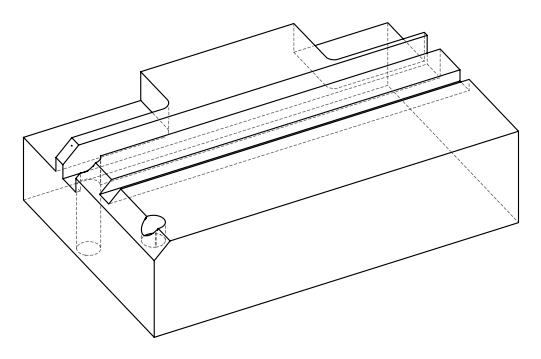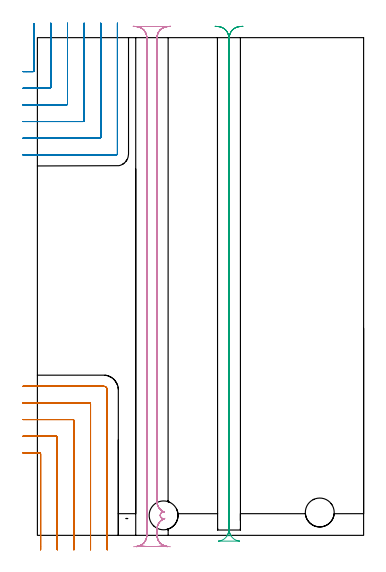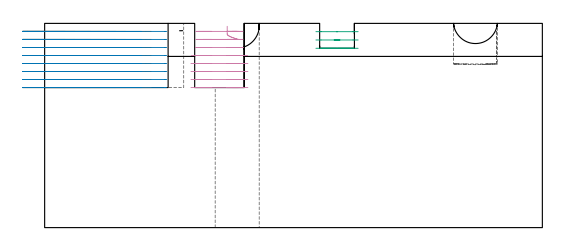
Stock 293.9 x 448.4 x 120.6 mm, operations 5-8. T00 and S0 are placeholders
(PLAN: 8 operations, 2 tool changes, 60.8 min)
(1 INDEXABLE_INSERT_DRILL_THROUGH_HOLE_FROM_SOLID | STEP1HOLE | NXT0302_023 | 0.5 min | 63962 mm3)
(2 INDEXABLE_INSERT_DRILL_BLIND_HOLE_FROM_SOLID | STEP1POCKET | NXT0302_023 | 0.11 min | 12780 mm3)
(3 AREA_MILL | FG_CHAMFER_SURFACE | UGT0205_001 | 1.15 min | 5968 mm3)
(4 AREA_MILL_1 | FG_CHAMFER_SURFACE_1 | UGT0205_001 | 9.2 min | 32323 mm3)
(5 MILL_CORNER_NOTCH_RECTANGULAR | CORNER_NOTCH_RECTANGULAR | UGT0201_094 | Follow Part, ap 5, ae 75% | 14.23 min | 395796 mm3)
(6 MILL_CORNER_NOTCH_RECTANGULAR_1 | CORNER_NOTCH_RECTANGULAR_1 | UGT0201_094 | Follow Part, ap 5, ae 75% | 13.64 min | 358754 mm3)
(7 MILL_RECTANGULAR_SLOT | SLOT_RECTANGULAR | UGT0201_094 | Follow Part, ap 5, ae 75% | 5.72 min | 131658 mm3)
(8 MILL_RECTANGULAR_SLOT_1 | SLOT_RECTANGULAR_1 | UGT0201_094 | Follow Part, ap 5, ae 75% | 16.27 min | 479994 mm3)
(TOOL NXT0302_023 | Index. Insert Drill 26mm [880-D2600L32-05] | D26 PA176 FL130 Z2)
(TOOL UGT0205_001 | Chamfer Mill 20 x 3 x 45 deg. | D20 FL50 Z2)
(TOOL UGT0201_094 | End mill 20 mm | D20 FL38 Z4)
(OP 5 MILL_CORNER_NOTCH_RECTANGULAR)
G17 G21 G94 G90
T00 M6
G54
G17 G0 G90 X2.9 Y-13. S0 M3
G43 Z130.6 H0
Z115.862
G94 G1 Y-10. F250.
Y73.306 F500.
G3 X1.906 Y74.3 R1.
G1 X-10.
X-13. F250.
G0 Z130.6
X17.9 Y-13.
Z115.862
G1 Y-10.
Y88.306 F500.
G3 X16.906 Y89.3 R1.
G1 X-10.
X-13. F250.
G0 Z130.6
X32.9 Y-13.
Z115.862
G1 Y-10.
Y103.305 F500.
G3 X31.905 Y104.3 R1.
G1 X-10.
X-13. F250.
G0 Z130.6
X47.9 Y-13.
Z115.862
G1 Y-10.
Y118.305 F500.
G3 X46.905 Y119.3 R1.
G1 X-10.
X-13. F250.
G0 Z130.6
X62.9 Y-13.
Z115.862
G1 Y-10.
Y131.1 F500.
G3 X59.7 Y134.3 R3.2
G1 X-10.
X-13. F250.
G0 Z130.6
X2.9 Y-13.
Z111.125
G1 Y-10.
Y73.306 F500.
G3 X1.906 Y74.3 R1.
G1 X-10.
X-13. F250.
G0 Z130.6
X17.9 Y-13.
Z111.125
G1 Y-10.
Y88.306 F500.
G3 X16.906 Y89.3 R1.
G1 X-10.
X-13. F250.
G0 Z130.6
X32.9 Y-13.
Z111.125
G1 Y-10.
Y103.305 F500.
G3 X31.905 Y104.3 R1.
G1 X-10.
X-13. F250.
G0 Z130.6
X47.9 Y-13.
Z111.125
G1 Y-10.
Y118.305 F500.
G3 X46.905 Y119.3 R1.
G1 X-10.
X-13. F250.
G0 Z130.6
X62.9 Y-13.
Z111.125
G1 Y-10.
Y131.1 F500.
G3 X59.7 Y134.3 R3.2
G1 X-10.
X-13. F250.
G0 Z130.6
X2.9 Y-13.
Z106.387
G1 Y-10.
Y73.306 F500.
G3 X1.906 Y74.3 R1.
G1 X-10.
X-13. F250.
G0 Z130.6
X17.9 Y-13.
Z106.387
G1 Y-10.
Y88.306 F500.
G3 X16.906 Y89.3 R1.
G1 X-10.
X-13. F250.
G0 Z130.6
X32.9 Y-13.
Z106.387
G1 Y-10.
Y103.305 F500.
G3 X31.905 Y104.3 R1.
G1 X-10.
X-13. F250.
G0 Z130.6
X47.9 Y-13.
Z106.387
G1 Y-10.
Y118.305 F500.
G3 X46.905 Y119.3 R1.
G1 X-10.
X-13. F250.
G0 Z130.6
X62.9 Y-13.
Z106.387
G1 Y-10.
Y131.1 F500.
G3 X59.7 Y134.3 R3.2
G1 X-10.
X-13. F250.
G0 Z130.6
X2.9 Y-13.
Z101.65
G1 Y-10.
Y73.306 F500.
G3 X1.906 Y74.3 R1.
G1 X-10.
X-13. F250.
G0 Z130.6
X17.9 Y-13.
Z101.65
G1 Y-10.
Y88.306 F500.
G3 X16.906 Y89.3 R1.
G1 X-10.
X-13. F250.
G0 Z130.6
X32.9 Y-13.
Z101.65
G1 Y-10.
Y103.305 F500.
G3 X31.905 Y104.3 R1.
G1 X-10.
X-13. F250.
G0 Z130.6
X47.9 Y-13.
Z101.65
G1 Y-10.
Y118.305 F500.
G3 X46.905 Y119.3 R1.
G1 X-10.
X-13. F250.
G0 Z130.6
X62.9 Y-13.
Z101.65
G1 Y-10.
Y131.1 F500.
G3 X59.7 Y134.3 R3.2
G1 X-10.
X-13. F250.
G0 Z130.6
X2.9 Y-13.
Z96.912
G1 Y-10.
Y73.306 F500.
G3 X1.906 Y74.3 R1.
G1 X-10.
X-13. F250.
G0 Z130.6
X17.9 Y-13.
Z96.912
G1 Y-10.
Y88.306 F500.
G3 X16.906 Y89.3 R1.
G1 X-10.
X-13. F250.
G0 Z130.6
X32.9 Y-13.
Z96.912
G1 Y-10.
Y103.305 F500.
G3 X31.905 Y104.3 R1.
G1 X-10.
X-13. F250.
G0 Z130.6
X47.9 Y-13.
Z96.912
G1 Y-10.
Y118.305 F500.
G3 X46.905 Y119.3 R1.
G1 X-10.
X-13. F250.
G0 Z130.6
X62.9 Y-13.
Z96.912
G1 Y-10.
Y131.1 F500.
G3 X59.7 Y134.3 R3.2
G1 X-10.
X-13. F250.
G0 Z130.6
X2.9 Y-13.
Z92.175
G1 Y-10.
Y73.306 F500.
G3 X1.906 Y74.3 R1.
G1 X-10.
X-13. F250.
G0 Z130.6
X17.9 Y-13.
Z92.175
G1 Y-10.
Y88.306 F500.
G3 X16.906 Y89.3 R1.
G1 X-10.
X-13. F250.
G0 Z130.6
X32.9 Y-13.
Z92.175
G1 Y-10.
Y103.305 F500.
G3 X31.905 Y104.3 R1.
G1 X-10.
X-13. F250.
G0 Z130.6
X47.9 Y-13.
Z92.175
G1 Y-10.
Y118.305 F500.
G3 X46.905 Y119.3 R1.
G1 X-10.
X-13. F250.
G0 Z130.6
X62.9 Y-13.
Z92.175
G1 Y-10.
Y131.1 F500.
G3 X59.7 Y134.3 R3.2
G1 X-10.
X-13. F250.
G0 Z130.6
X2.9 Y-13.
Z87.437
G1 Y-10.
Y73.306 F500.
G3 X1.906 Y74.3 R1.
G1 X-10.
X-13. F250.
G0 Z130.6
X17.9 Y-13.
Z87.437
G1 Y-10.
Y88.306 F500.
G3 X16.906 Y89.3 R1.
G1 X-10.
X-13. F250.
G0 Z130.6
X32.9 Y-13.
Z87.437
G1 Y-10.
Y103.305 F500.
G3 X31.905 Y104.3 R1.
G1 X-10.
X-13. F250.
G0 Z130.6
X47.9 Y-13.
Z87.437
G1 Y-10.
Y118.305 F500.
G3 X46.905 Y119.3 R1.
G1 X-10.
X-13. F250.
G0 Z130.6
X62.9 Y-13.
Z87.437
G1 Y-10.
Y131.1 F500.
G3 X59.7 Y134.3 R3.2
G1 X-10.
X-13. F250.
G0 Z130.6
X2.9 Y-13.
Z82.7
G1 Y-10.
Y73.306 F500.
G3 X1.906 Y74.3 R1.
G1 X-10.
X-13. F250.
G0 Z130.6
X17.9 Y-13.
Z82.7
G1 Y-10.
Y88.306 F500.
G3 X16.906 Y89.3 R1.
G1 X-10.
X-13. F250.
G0 Z130.6
X32.9 Y-13.
Z82.7
G1 Y-10.
Y103.305 F500.
G3 X31.905 Y104.3 R1.
G1 X-10.
X-13. F250.
G0 Z130.6
X47.9 Y-13.
Z82.7
G1 Y-10.
Y118.305 F500.
G3 X46.905 Y119.3 R1.
G1 X-10.
X-13. F250.
G0 Z130.6
X62.9 Y-13.
Z82.7
G1 Y-10.
Y131.1 F500.
G3 X59.7 Y134.3 R3.2
G1 X-10.
X-13. F250.
G0 Z130.6
M5
M2
(OP 6 MILL_CORNER_NOTCH_RECTANGULAR_1)
G17 G21 G94 G90
T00 M6
G54
G17 G0 G90 X-13. Y417.8 S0 M3
G43 Z130.6 H0
Z115.862
G94 G1 X-10. F250.
X-3.893 F500.
G3 X-2.9 Y418.794 R1.
G1 Y457.97
Y460.97 F250.
G0 Z130.6
X-13. Y402.8
Z115.862
G1 X-10.
X11.106 F500.
G3 X12.1 Y403.794 R1.
G1 Y458.4
Y461.4 F250.
G0 Z130.6
X-13. Y387.8
Z115.862
G1 X-10.
X26.106 F500.
G3 X27.1 Y388.794 R1.
G1 Y458.4
Y461.4 F250.
G0 Z130.6
X-13. Y372.8
Z115.862
G1 X-10.
X41.105 F500.
G3 X42.1 Y373.795 R1.
G1 Y458.4
Y461.4 F250.
G0 Z130.6
X-13. Y357.8
Z115.862
G1 X-10.
X56.105 F500.
G3 X57.1 Y358.795 R1.
G1 Y458.4
Y461.4 F250.
G0 Z130.6
X-13. Y342.8
Z115.862
G1 X-10.
X71.105 F500.
G3 X72.1 Y343.795 R1.
G1 Y458.4
Y461.4 F250.
G0 Z130.6
X-13. Y417.8
Z111.125
G1 X-10.
X-3.893 F500.
G3 X-2.9 Y418.793 R1.
G1 Y457.97
Y460.97 F250.
G0 Z130.6
X-13. Y402.8
Z111.125
G1 X-10.
X11.106 F500.
G3 X12.1 Y403.794 R1.
G1 Y458.4
Y461.4 F250.
G0 Z130.6
X-13. Y387.8
Z111.125
G1 X-10.
X26.106 F500.
G3 X27.1 Y388.794 R1.
G1 Y458.4
Y461.4 F250.
G0 Z130.6
X-13. Y372.8
Z111.125
G1 X-10.
X41.105 F500.
G3 X42.1 Y373.795 R1.
G1 Y458.4
Y461.4 F250.
G0 Z130.6
X-13. Y357.8
Z111.125
G1 X-10.
X56.105 F500.
G3 X57.1 Y358.795 R1.
G1 Y458.4
Y461.4 F250.
G0 Z130.6
X-13. Y342.8
Z111.125
G1 X-10.
X71.105 F500.
G3 X72.1 Y343.795 R1.
G1 Y458.4
Y461.4 F250.
G0 Z130.6
X-13. Y417.8
Z106.387
G1 X-10.
X-3.893 F500.
G3 X-2.9 Y418.794 R1.
G1 Y457.97
Y460.97 F250.
G0 Z130.6
X-13. Y402.8
Z106.387
G1 X-10.
X11.106 F500.
G3 X12.1 Y403.794 R1.
G1 Y458.4
Y461.4 F250.
G0 Z130.6
X-13. Y387.8
Z106.387
G1 X-10.
X26.106 F500.
G3 X27.1 Y388.794 R1.
G1 Y458.4
Y461.4 F250.
G0 Z130.6
X-13. Y372.8
Z106.387
G1 X-10.
X41.105 F500.
G3 X42.1 Y373.795 R1.
G1 Y458.4
Y461.4 F250.
G0 Z130.6
X-13. Y357.8
Z106.387
G1 X-10.
X56.105 F500.
G3 X57.1 Y358.795 R1.
G1 Y458.4
Y461.4 F250.
G0 Z130.6
X-13. Y342.8
Z106.387
G1 X-10.
X71.105 F500.
G3 X72.1 Y343.795 R1.
G1 Y458.4
Y461.4 F250.
G0 Z130.6
X-13. Y417.8
Z101.65
G1 X-10.
X-3.894 F500.
G3 X-2.9 Y418.793 R1.
G1 Y457.97
Y460.97 F250.
G0 Z130.6
X-13. Y402.8
Z101.65
G1 X-10.
X11.106 F500.
G3 X12.1 Y403.794 R1.
G1 Y458.4
Y461.4 F250.
G0 Z130.6
X-13. Y387.8
Z101.65
G1 X-10.
X26.106 F500.
G3 X27.1 Y388.794 R1.
G1 Y458.4
Y461.4 F250.
G0 Z130.6
X-13. Y372.8
Z101.65
G1 X-10.
X41.105 F500.
G3 X42.1 Y373.795 R1.
G1 Y458.4
Y461.4 F250.
G0 Z130.6
X-13. Y357.8
Z101.65
G1 X-10.
X56.105 F500.
G3 X57.1 Y358.795 R1.
G1 Y458.4
Y461.4 F250.
G0 Z130.6
X-13. Y342.8
Z101.65
G1 X-10.
X71.105 F500.
G3 X72.1 Y343.795 R1.
G1 Y458.4
Y461.4 F250.
G0 Z130.6
X-13. Y417.8
Z96.912
G1 X-10.
X-3.893 F500.
G3 X-2.9 Y418.793 R1.
G1 Y457.97
Y460.97 F250.
G0 Z130.6
X-13. Y402.8
Z96.912
G1 X-10.
X11.106 F500.
G3 X12.1 Y403.794 R1.
G1 Y458.4
Y461.4 F250.
G0 Z130.6
X-13. Y387.8
Z96.912
G1 X-10.
X26.106 F500.
G3 X27.1 Y388.794 R1.
G1 Y458.4
Y461.4 F250.
G0 Z130.6
X-13. Y372.8
Z96.912
G1 X-10.
X41.105 F500.
G3 X42.1 Y373.795 R1.
G1 Y458.4
Y461.4 F250.
G0 Z130.6
X-13. Y357.8
Z96.912
G1 X-10.
X56.105 F500.
G3 X57.1 Y358.795 R1.
G1 Y458.4
Y461.4 F250.
G0 Z130.6
X-13. Y342.8
Z96.912
G1 X-10.
X71.105 F500.
G3 X72.1 Y343.795 R1.
G1 Y458.4
Y461.4 F250.
G0 Z130.6
X-13. Y417.8
Z92.175
G1 X-10.
X-3.893 F500.
G3 X-2.9 Y418.794 R1.
G1 Y457.97
Y460.97 F250.
G0 Z130.6
X-13. Y402.8
Z92.175
G1 X-10.
X11.106 F500.
G3 X12.1 Y403.794 R1.
G1 Y458.4
Y461.4 F250.
G0 Z130.6
X-13. Y387.8
Z92.175
G1 X-10.
X26.106 F500.
G3 X27.1 Y388.794 R1.
G1 Y458.4
Y461.4 F250.
G0 Z130.6
X-13. Y372.8
Z92.175
G1 X-10.
X41.105 F500.
G3 X42.1 Y373.795 R1.
G1 Y458.4
Y461.4 F250.
G0 Z130.6
X-13. Y357.8
Z92.175
G1 X-10.
X56.105 F500.
G3 X57.1 Y358.795 R1.
G1 Y458.4
Y461.4 F250.
G0 Z130.6
X-13. Y342.8
Z92.175
G1 X-10.
X71.105 F500.
G3 X72.1 Y343.795 R1.
G1 Y458.4
Y461.4 F250.
G0 Z130.6
X-13. Y417.8
Z87.437
G1 X-10.
X-3.893 F500.
G3 X-2.9 Y418.793 R1.
G1 Y457.97
Y460.97 F250.
G0 Z130.6
X-13. Y402.8
Z87.437
G1 X-10.
X11.106 F500.
G3 X12.1 Y403.794 R1.
G1 Y458.4
Y461.4 F250.
G0 Z130.6
X-13. Y387.8
Z87.437
G1 X-10.
X26.106 F500.
G3 X27.1 Y388.794 R1.
G1 Y458.4
Y461.4 F250.
G0 Z130.6
X-13. Y372.8
Z87.437
G1 X-10.
X41.105 F500.
G3 X42.1 Y373.795 R1.
G1 Y458.4
Y461.4 F250.
G0 Z130.6
X-13. Y357.8
Z87.437
G1 X-10.
X56.105 F500.
G3 X57.1 Y358.795 R1.
G1 Y458.4
Y461.4 F250.
G0 Z130.6
X-13. Y342.8
Z87.437
G1 X-10.
X71.105 F500.
G3 X72.1 Y343.795 R1.
G1 Y458.4
Y461.4 F250.
G0 Z130.6
X-13. Y417.8
Z82.7
G1 X-10.
X-3.893 F500.
G3 X-2.9 Y418.793 R1.
G1 Y457.97
Y460.97 F250.
G0 Z130.6
X-13. Y402.8
Z82.7
G1 X-10.
X11.106 F500.
G3 X12.1 Y403.794 R1.
G1 Y458.4
Y461.4 F250.
G0 Z130.6
X-13. Y387.8
Z82.7
G1 X-10.
X26.106 F500.
G3 X27.1 Y388.794 R1.
G1 Y458.4
Y461.4 F250.
G0 Z130.6
X-13. Y372.8
Z82.7
G1 X-10.
X41.105 F500.
G3 X42.1 Y373.795 R1.
G1 Y458.4
Y461.4 F250.
G0 Z130.6
X-13. Y357.8
Z82.7
G1 X-10.
X56.105 F500.
G3 X57.1 Y358.795 R1.
G1 Y458.4
Y461.4 F250.
G0 Z130.6
X-13. Y342.8
Z82.7
G1 X-10.
X71.105 F500.
G3 X72.1 Y343.795 R1.
G1 Y458.4
Y461.4 F250.
G0 Z130.6
M5
M2
(OP 7 MILL_RECTANGULAR_SLOT)
G17 G21 G94 G90
T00 M6
G54
G17 G0 G90 X160.183 Y458.602 S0 M3
G43 Z130.6 H0
Z115.7
G94 G1 X163.174 Y458.37 F250.
G2 X172.4 Y448.4 R10. F500.
G1 Y4.8
G2 X172.287 Y3.3 R10.
G1 X173.013
G2 X172.9 Y4.8 R10.
G1 Y448.4
G2 X182.126 Y458.37 R10.
G1 X185.117 Y458.602 F250.
G0 X160.183 Z110.8
G1 X163.174 Y458.37
G2 X172.4 Y448.4 R10. F500.
G1 Y4.8
G2 X171.002 Y-0.3 R10.
G1 X174.298
G2 X172.9 Y4.8 R10.
G1 Y448.4
G2 X182.126 Y458.37 R10.
G1 X185.117 Y458.602 F250.
G0 X160.183 Z105.9
G1 X163.174 Y458.37
G2 X172.4 Y448.4 R10. F500.
G1 Y4.8
G2 X163.222 Y-5.166 R10.
G1 Y-5.196
X182.081
Y-5.166
G2 X172.9 Y4.8 R10.
G1 Y448.4
G2 X182.126 Y458.37 R10.
G1 X185.117 Y458.602 F250.
G0 Z130.6
M5
M2
(OP 8 MILL_RECTANGULAR_SLOT_1)
G17 G21 G94 G90
T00 M6
G54
G17 G0 G90 X115.398 Y-10.16 S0 M3
G43 Z130.6 H0
Z115.862
G94 G1 X112.8 Y-8.66 F250.
G2 X107.8 Y0. R10. F500.
G1 Y5.663
G2 X113.469 Y14.677 R10.
G3 X112.809 Y15.07 R10.
G1 X112.426 Y15.278
X112.371 Y15.31
G2 X114.44 Y20.907 R3.
G1 X114.443 Y20.917
G2 X107.8 Y30.337 R10.
G1 Y448.4
G2 X117.026 Y458.37 R10.
G1 Y458.4
X89.374
Y458.37
G2 X98.6 Y448.4 R10.
G1 Y0.
G2 X93.6 Y-8.66 R10.
G1 X91.002 Y-10.16 F250.
G0 Z130.6
X107.8 Y46.926
Z118.862
G1 Y30.02 Z114.332
X107.861 Y29.19 Z114.109
X107.991 Y28.368 Z113.886
X108.188 Y27.559 Z113.663
X108.452 Y26.77 Z113.44
X108.781 Y26.005 Z113.217
X109.173 Y25.27 Z112.994
X109.624 Y24.57 Z112.771
X110.131 Y23.911 Z112.548
X110.692 Y23.295 Z112.325
X111.302 Y22.729 Z112.102
X111.957 Y22.215 Z111.879
X112.652 Y21.757 Z111.656
X113.383 Y21.359 Z111.433
X114.145 Y21.023 Z111.21
X114.443 Y20.917 Z111.125
G2 X107.8 Y30.337 R10. F500.
G1 Y448.4
G2 X117.026 Y458.37 R10.
G1 Y458.4
X89.374
Y458.37
G2 X98.6 Y448.4 R10.
G1 Y0.
G2 X93.6 Y-8.66 R10.
G3 X98.6 Y-10. R10.
G1 X107.8
G3 X112.8 Y-8.66 R10.
G2 X107.8 Y0. R10.
G1 Y5.663
G2 X113.69 Y14.78 R10.
G1 X115.057 Y15.396 F250.
G0 Z130.6
X117.253 Y-10.426
Z106.387
G1 X114.429 Y-9.415
G2 X107.8 Y0. R10. F500.
G1 Y5.663
G2 X114.443 Y15.083 R10.
G1 X114.44 Y15.093
G2 X114.44 Y20.907 R-3.
G1 X114.443 Y20.917
G2 X107.8 Y30.337 R10.
G1 Y448.4
G2 X117.026 Y458.37 R10.
G1 Y458.4
X89.374
Y458.37
G2 X98.6 Y448.4 R10.
G1 Y0.
G2 X91.969 Y-9.415 R10.
G1 X89.144 Y-10.426 F250.
G0 X119.873 Y-10.233 Z101.65
G1 X116.885 Y-9.958
G2 X107.8 Y0. R10. F500.
G1 Y5.663
G2 X114.443 Y15.083 R10.
G1 X114.44 Y15.093
G2 X114.44 Y20.907 R-3.
G1 X114.443 Y20.917
G2 X107.8 Y30.337 R10.
G1 Y448.4
G2 X117.026 Y458.37 R10.
G1 Y458.4
X89.374
Y458.37
G2 X98.6 Y448.4 R10.
G1 Y0.
G2 X89.571 Y-9.953 R10.
G1 X86.585 Y-10.244 F250.
G0 Z130.6
X86.383 Y458.602
Z96.912
G1 X89.374 Y458.37
G2 X98.6 Y448.4 R10. F500.
G1 Y0.
G2 X89.374 Y-9.97 R10.
G1 Y-10.
X117.026
Y-9.97
G2 X107.8 Y0. R10.
G1 Y5.663
G2 X114.443 Y15.083 R10.
G1 X114.44 Y15.093
G2 X114.44 Y20.907 R-3.
G1 X114.443 Y20.917
G2 X107.8 Y30.337 R10.
G1 Y448.4
G2 X117.026 Y458.37 R10.
G1 X120.017 Y458.602 F250.
G0 X86.383 Z92.175
G1 X89.374 Y458.37
G2 X98.6 Y448.4 R10. F500.
G1 Y0.
G2 X89.374 Y-9.97 R10.
G1 Y-10.
X117.026
Y-9.97
G2 X107.8 Y0. R10.
G1 Y5.663
G2 X114.443 Y15.083 R10.
G1 X114.44 Y15.093
G2 X114.44 Y20.907 R-3.
G1 X114.443 Y20.917
G2 X107.8 Y30.337 R10.
G1 Y448.4
G2 X117.026 Y458.37 R10.
G1 X120.017 Y458.602 F250.
G0 X86.383 Z87.437
G1 X89.374 Y458.37
G2 X98.6 Y448.4 R10. F500.
G1 Y0.
G2 X89.374 Y-9.97 R10.
G1 Y-10.
X117.026
Y-9.97
G2 X107.8 Y0. R10.
G1 Y5.663
G2 X114.443 Y15.083 R10.
G1 X114.44 Y15.093
G2 X114.44 Y20.907 R-3.
G1 X114.443 Y20.917
G2 X107.8 Y30.337 R10.
G1 Y448.4
G2 X117.026 Y458.37 R10.
G1 X120.017 Y458.602 F250.
G0 X86.383 Z82.7
G1 X89.374 Y458.37
G2 X98.6 Y448.4 R10. F500.
G1 Y0.
G2 X89.374 Y-9.97 R10.
G1 Y-10.
X117.026
Y-9.97
G2 X107.8 Y0. R10.
G1 Y5.663
G2 X114.443 Y15.083 R10.
G1 X114.44 Y15.093
G2 X114.44 Y20.907 R-3.
G1 X114.443 Y20.917
G2 X107.8 Y30.337 R10.
G1 Y448.4
G2 X117.026 Y458.37 R10.
G1 X120.017 Y458.602 F250.
G0 Z130.6
M5
M2
